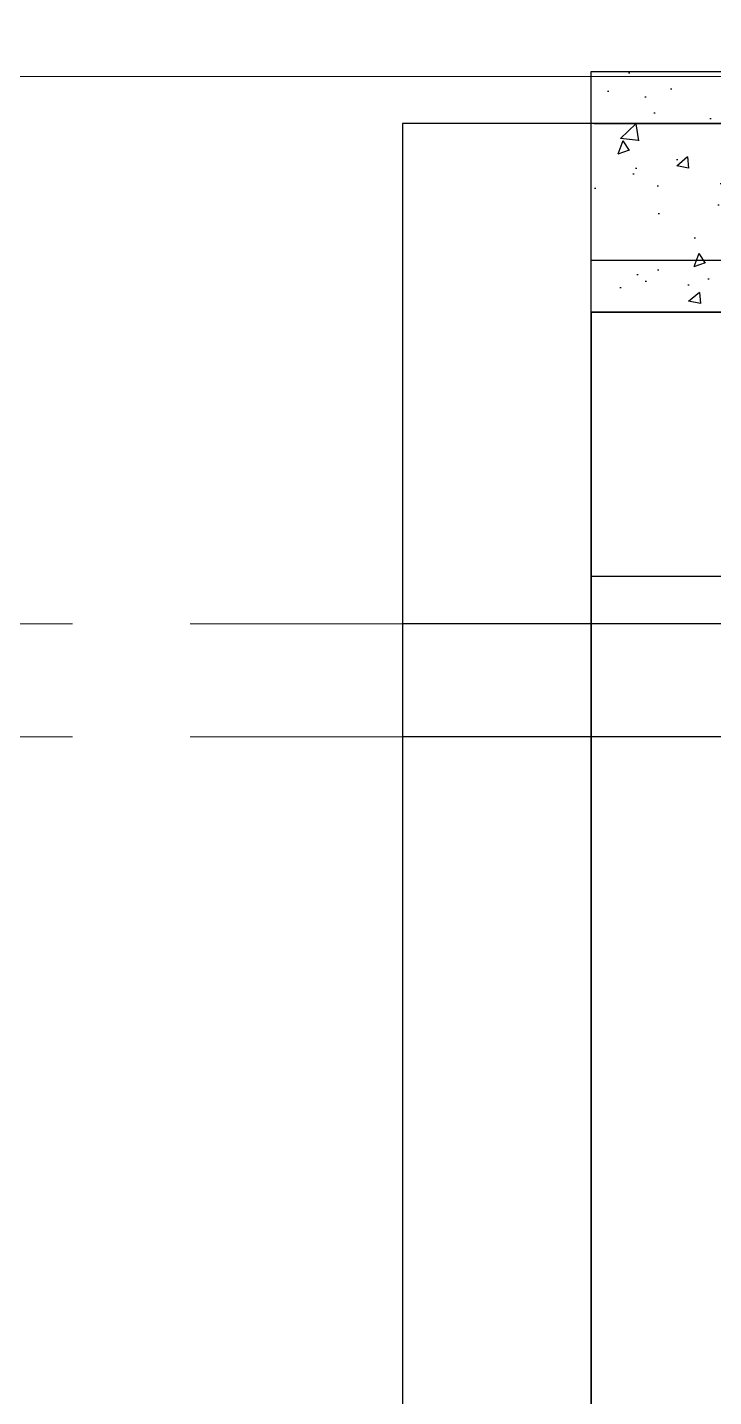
# Model space of a CAD drawing. Header units: millimetres. Extents: x -157642 to 241542, y -22875 to 31024.
# Drawn here: x 106552 to 107279, y 13726 to 15177 of the extents above; entities that cross this region are included whole.
import ezdxf

# ---------------------------------------------------------------- set-up
doc = ezdxf.new("R2010")
doc.units = ezdxf.units.MM
doc.header["$LTSCALE"] = 100
doc.header["$MEASUREMENT"] = 0
doc.linetypes.add('DASHED2', pattern=[0.375, 0.25, -0.125])
doc.linetypes.add('DASHEDX2', pattern=[1.5, 1, -0.5])
doc.layers.add('3.Curb', color=6, linetype='Continuous', lineweight=15)
doc.layers.add('pipe', color=23, linetype='DASHED2', lineweight=0)
doc.layers.add('4', color=4, linetype='DASHEDX2', transparency=0.1)
doc.layers.add('8', color=8, linetype='Continuous')

# ---------------------------------------------------------------- blocks, each defined once
blk = doc.blocks.new('d1500')
at = {"layer": '8', "ltscale": 3}
h = blk.add_hatch(dxfattribs=at)
h.set_pattern_fill('AR-CONC', color=256, scale=0.02, angle=-90, style=0)
h.set_pattern_definition([(220, (-66.00961, -19.47576), (0.01255043, -0.14345204), [0.015, -0.165]), (275, (-66.00961, -19.47576), (-0.15043843, 0.02775027), [0.012, -0.132]), (169.5486, (-66.00856, -19.48771), (-0.1378879, -0.11570188), [0.01274804, -0.14022842]), (223.8158, (-66.04961, -19.47576), (0.0331038, -0.2134482), [0.0225, -0.2475]), (173.3644, (-66.04685, -19.49354), (-0.1948236, -0.18693254), [0.01912206, -0.2103426]), (278.8158, (-66.0496, -19.47576), (-0.1948237, -0.1869324), [0.018, -0.198]), (249, (-66.03961, -19.49576), (0.08052378, -0.11938141), [0.015, -0.165]), (304, (-66.03961, -19.49576), (-0.14503, -0.04866307), [0.012, -0.132]), (198.5486, (-66.0329, -19.5057), (-0.0645061, -0.16804453), [0.01274804, -0.14022842]), (232.5, (-66.00961, -19.475757), (-0.06657877, -0.00243197), [0, -0.1304, 0, -0.134, 0, -0.1325]), (262.5, (-66.00961, -19.47576), (-0.07888234, -0.05261391), [0, -0.0764, 0, -0.1274, 0, -0.0505]), (302.5, (-66.00961, -19.431157), (0.004510974, -0.106764487), [0, -0.05, 0, -0.156, 0, -0.207]), (312.5, (-66.00961, -19.41116), (-0.020021, -0.11663723), [0, -0.065, 0, -0.1036, 0, -0.147])])
h.paths.add_polyline_path([(-0.6014, 0), (-0.6014, 0.1995), (-0.6014, 0.2), (-0.6014, 0.2551), (-0.0014, 0.2551), (-0.0014, 0.25), (-0.4507, 0.25), (-0.4507, 0)])
h.paths.add_polyline_path([(0.4493, 0), (0.4493, 0.25), (-0.0014, 0.25), (-0.0014, 0.2551), (0.5986, 0.2551), (0.5986, 0)])
at = {"layer": '4', "ltscale": 3}
for p, q in [((-0.6, 0.2551), (0.5986, 0.2551)), ((-0.6, 0), (-0.6, 0.2551)), ((-0.6, 0), (-0.6, -1.0434)), ((0.5986, 0), (-0.6, 0)), ((-0.6, 0), (-0.5711, 0)), ((0.5986, 0), (-0.6, 0))]:
    blk.add_line(p, q, dxfattribs=at)
for points in [[(-0.8, -2.6), (1.4, -2.6), (1.4, 0.2), (-0.8, 0.2)], [(-0.6, -2.4), (1.2, -2.4), (1.2, 0), (-0.6, 0)]]:
    blk.add_lwpolyline(points, close=True, dxfattribs=at)
at = {"layer": '4', "ltscale": 1.5}
blk.add_lwpolyline([(0.6, 0), (0.6, -1.2), (-0.6, -1.2), (-0.6, 0)], close=True, dxfattribs=at)
at = {"layer": '8', "ltscale": 1.5}
for p, q in [((-0.4111, -0.28), (-0.6, -0.28)), ((-0.4, -0.33), (-0.8, -0.33)), ((-0.4, -0.45), (-0.8, -0.45))]:
    blk.add_line(p, q, dxfattribs=at)
for points in [[(-0.5969, 0.2), (0.5894, 0.2)], [(-0.6, 0.0551), (0.5986, 0.0551)]]:
    blk.add_lwpolyline(points, dxfattribs=at)

msp = doc.modelspace()

# ---------------------------------------------------------------- linework, layer by layer
at = {"layer": '3.Curb', "flags": 128}
msp.add_lwpolyline([(-34403.1, 30365.6), (-34380.1, 23596.2, 0.413215), (-25880.1, 15125.1), (138718.9, 15125.1, 0.414214), (148718.9, 25125.1), (148718.9, 30989.9)], format="xyb", dxfattribs=at)
at = {"layer": 'pipe', "ltscale": 10}
for points in [[(107349.4, 14545.1), (77349.4, 14545.1)], [(107349.4, 14425.1), (77349.4, 14425.1)]]:
    msp.add_lwpolyline(points, dxfattribs=at)

# ---------------------------------------------------------------- block references
at = {"xscale": 1000, "yscale": 1000, "zscale": 1000, "rotation": 1.903094218531133e-07}
msp.add_blockref('d1500', (107749.4, 14875.1), dxfattribs=at)

doc.saveas('drawing.dxf')
